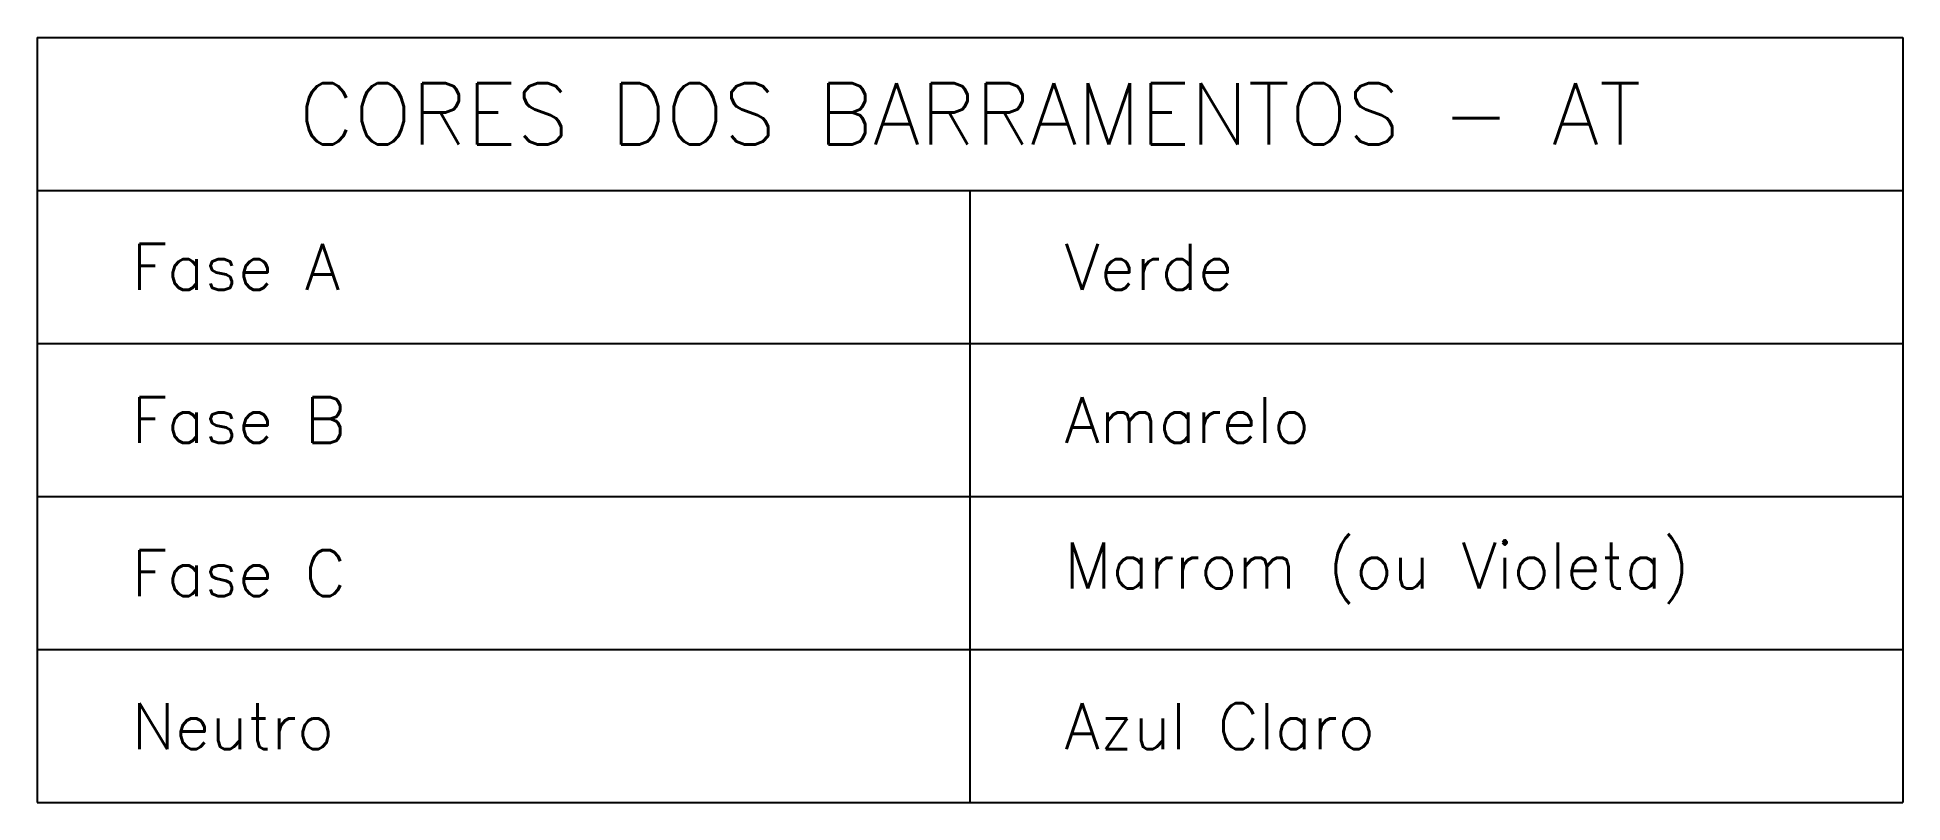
# Model space of a CAD drawing. Extents: x 0 to 6.1, y 0 to 2.5.
import ezdxf

# ---------------------------------------------------------------- set-up
doc = ezdxf.new("R2010")
doc.units = 0
doc.header["$MEASUREMENT"] = 0
doc.layers.add('DETALHES', color=4, linetype='CONTINUOUS')
doc.styles.add('ROMANS', font='romans.shx')

msp = doc.modelspace()

# ---------------------------------------------------------------- linework, layer by layer
at = {"layer": 'DETALHES', "color": 6}
for p, q in [((0, 2.5), (6.0986, 2.5)), ((0, 2.5), (0, 0)), ((6.0986, 2.5), (6.0986, 0)), ((0, 2), (6.0986, 2)), ((0, 0), (6.0986, 0))]:
    msp.add_line(p, q, dxfattribs=at)
at = {"layer": 'DETALHES', "color": 3}
for p, q in [((3.0493, 2), (3.0493, 0)), ((0, 1.5), (6.0986, 1.5)), ((0, 1), (6.0986, 1)), ((0, 0.5), (6.0986, 0.5))]:
    msp.add_line(p, q, dxfattribs=at)

# ---------------------------------------------------------------- texts
at = {"layer": 'DETALHES', "color": 5, "insert": (3.0493, 2.25), "char_height": 0.2, "width": 6.0986, "attachment_point": 5, "style": 'ROMANS'}
msp.add_mtext('CORES DOS BARRAMENTOS - AT', dxfattribs=at)
at = {"layer": 'DETALHES', "color": 3, "char_height": 0.15, "width": 3.0493, "attachment_point": 4, "style": 'ROMANS'}
for s, insert in [('   Fase A', (0, 1.75)), ('   Verde', (3.0493, 1.75)), ('   Fase B', (0, 1.25)), ('   Amarelo', (3.0493, 1.25)), ('   Marrom (ou Violeta)', (3.0493, 0.75)), ('   Fase C', (0, 0.75)), ('   Neutro', (0, 0.25)), ('   Azul Claro', (3.0493, 0.25))]:
    msp.add_mtext(s, dxfattribs=dict(at, insert=insert))

doc.saveas('drawing.dxf')
